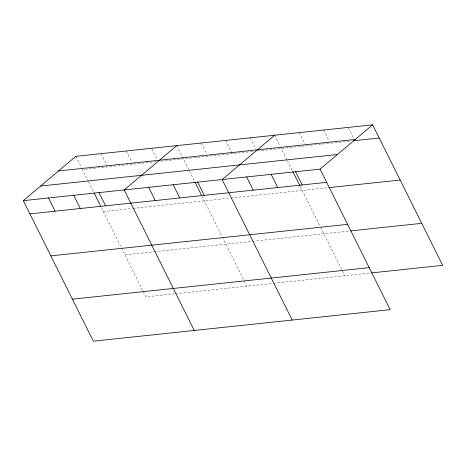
<?xml version="1.0" encoding="UTF-8"?>
<svg xmlns="http://www.w3.org/2000/svg" width="466" height="466" viewBox="0 0 466 466"><rect width="100%" height="100%" fill="white"/><g stroke="black" fill="none" stroke-linecap="round" stroke-linejoin="round"><path stroke-width="0.35" stroke-dasharray="2.33 1.75" d="M132.175 164.265L82.441 169.548L88.243 181.181M133.614 164.114L155.959 161.743M161.003 161.207L253.918 151.339M257.523 150.955L329.532 143.312M330.977 143.155L351.137 141.017M103.388 211.564L132.222 208.5M132.938 208.424L230.221 198.097M230.938 198.021L328.157 187.693M124.97 254.85L153.803 251.786M154.52 251.71L251.803 241.382M252.52 241.306L349.739 230.985M174.75 293.801L145.916 296.865L143.015 291.046M175.466 293.726L272.75 283.398M273.466 283.322L370.686 272.994M348.463 128.051L353.799 138.746M323.666 130.02L329.311 141.349M299.184 132.624L304.828 143.947M274.695 135.222L280.031 145.916M280.346 146.545L287.085 160.071M287.406 160.718L292.566 171.057M300.296 186.569L320.27 226.627M320.591 227.274L344.764 275.75M250.213 137.82L255.857 149.149M225.73 140.423L232.318 153.634M201.242 143.021L206.892 154.345M176.76 145.619L194.625 181.455M202.04 196.326L222.014 236.384M222.334 237.031L246.823 286.147M151.846 148.928L157.182 159.622M126.303 150.978L131.954 162.302M101.081 153.658L106.726 164.981M75.853 156.337L81.498 167.661M88.563 181.827L93.718 192.173M101.454 207.685L142.695 290.4"/><path stroke-width="0.7" d="M23.3 200.648L320.084 169.135L390.147 309.663L93.363 341.176L23.3 200.648L75.853 156.337L372.637 124.824L442.7 265.352L371.408 272.919M176.76 145.619L124.206 189.936L194.27 330.464M274.695 135.222L222.142 179.538L292.211 320.066M320.084 169.135L372.637 124.824M58.512 170.958L355.29 139.445M353.298 140.79L379.225 138.035M40.641 186.027L337.425 154.514M29.888 213.865L326.672 182.352M328.88 187.617L400.172 180.051M50.835 255.875L347.619 224.362M350.461 230.909L421.753 223.336M72.416 299.166L369.2 267.653M295.595 171.738L302.184 184.95M292.887 171.704L299.976 185.922M271.113 174.336L277.701 187.548M246.63 176.934L253.219 190.151M197.66 182.136L204.248 195.347M194.951 182.101L201.714 195.679M173.177 184.734L179.765 197.951M148.689 187.338L155.277 200.549M98.978 192.615L105.566 205.826M94.045 192.819L100.813 206.391M73.75 195.295L80.338 208.506M48.528 197.968L55.116 211.185"/></g></svg>
